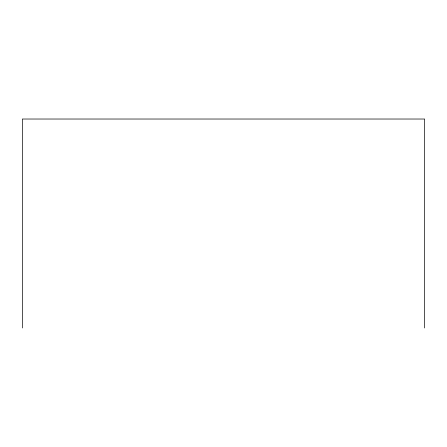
<?xml version="1.0" encoding="UTF-8"?>
<svg xmlns="http://www.w3.org/2000/svg" width="447" height="447" viewBox="0 0 447 447"><rect width="100%" height="100%" fill="white"/><g stroke="black" fill="none" stroke-linecap="round" stroke-linejoin="round"><path stroke-width="0.67" d="M424.65 327.975L424.65 119.025L22.35 119.025L22.35 327.975"/></g></svg>
